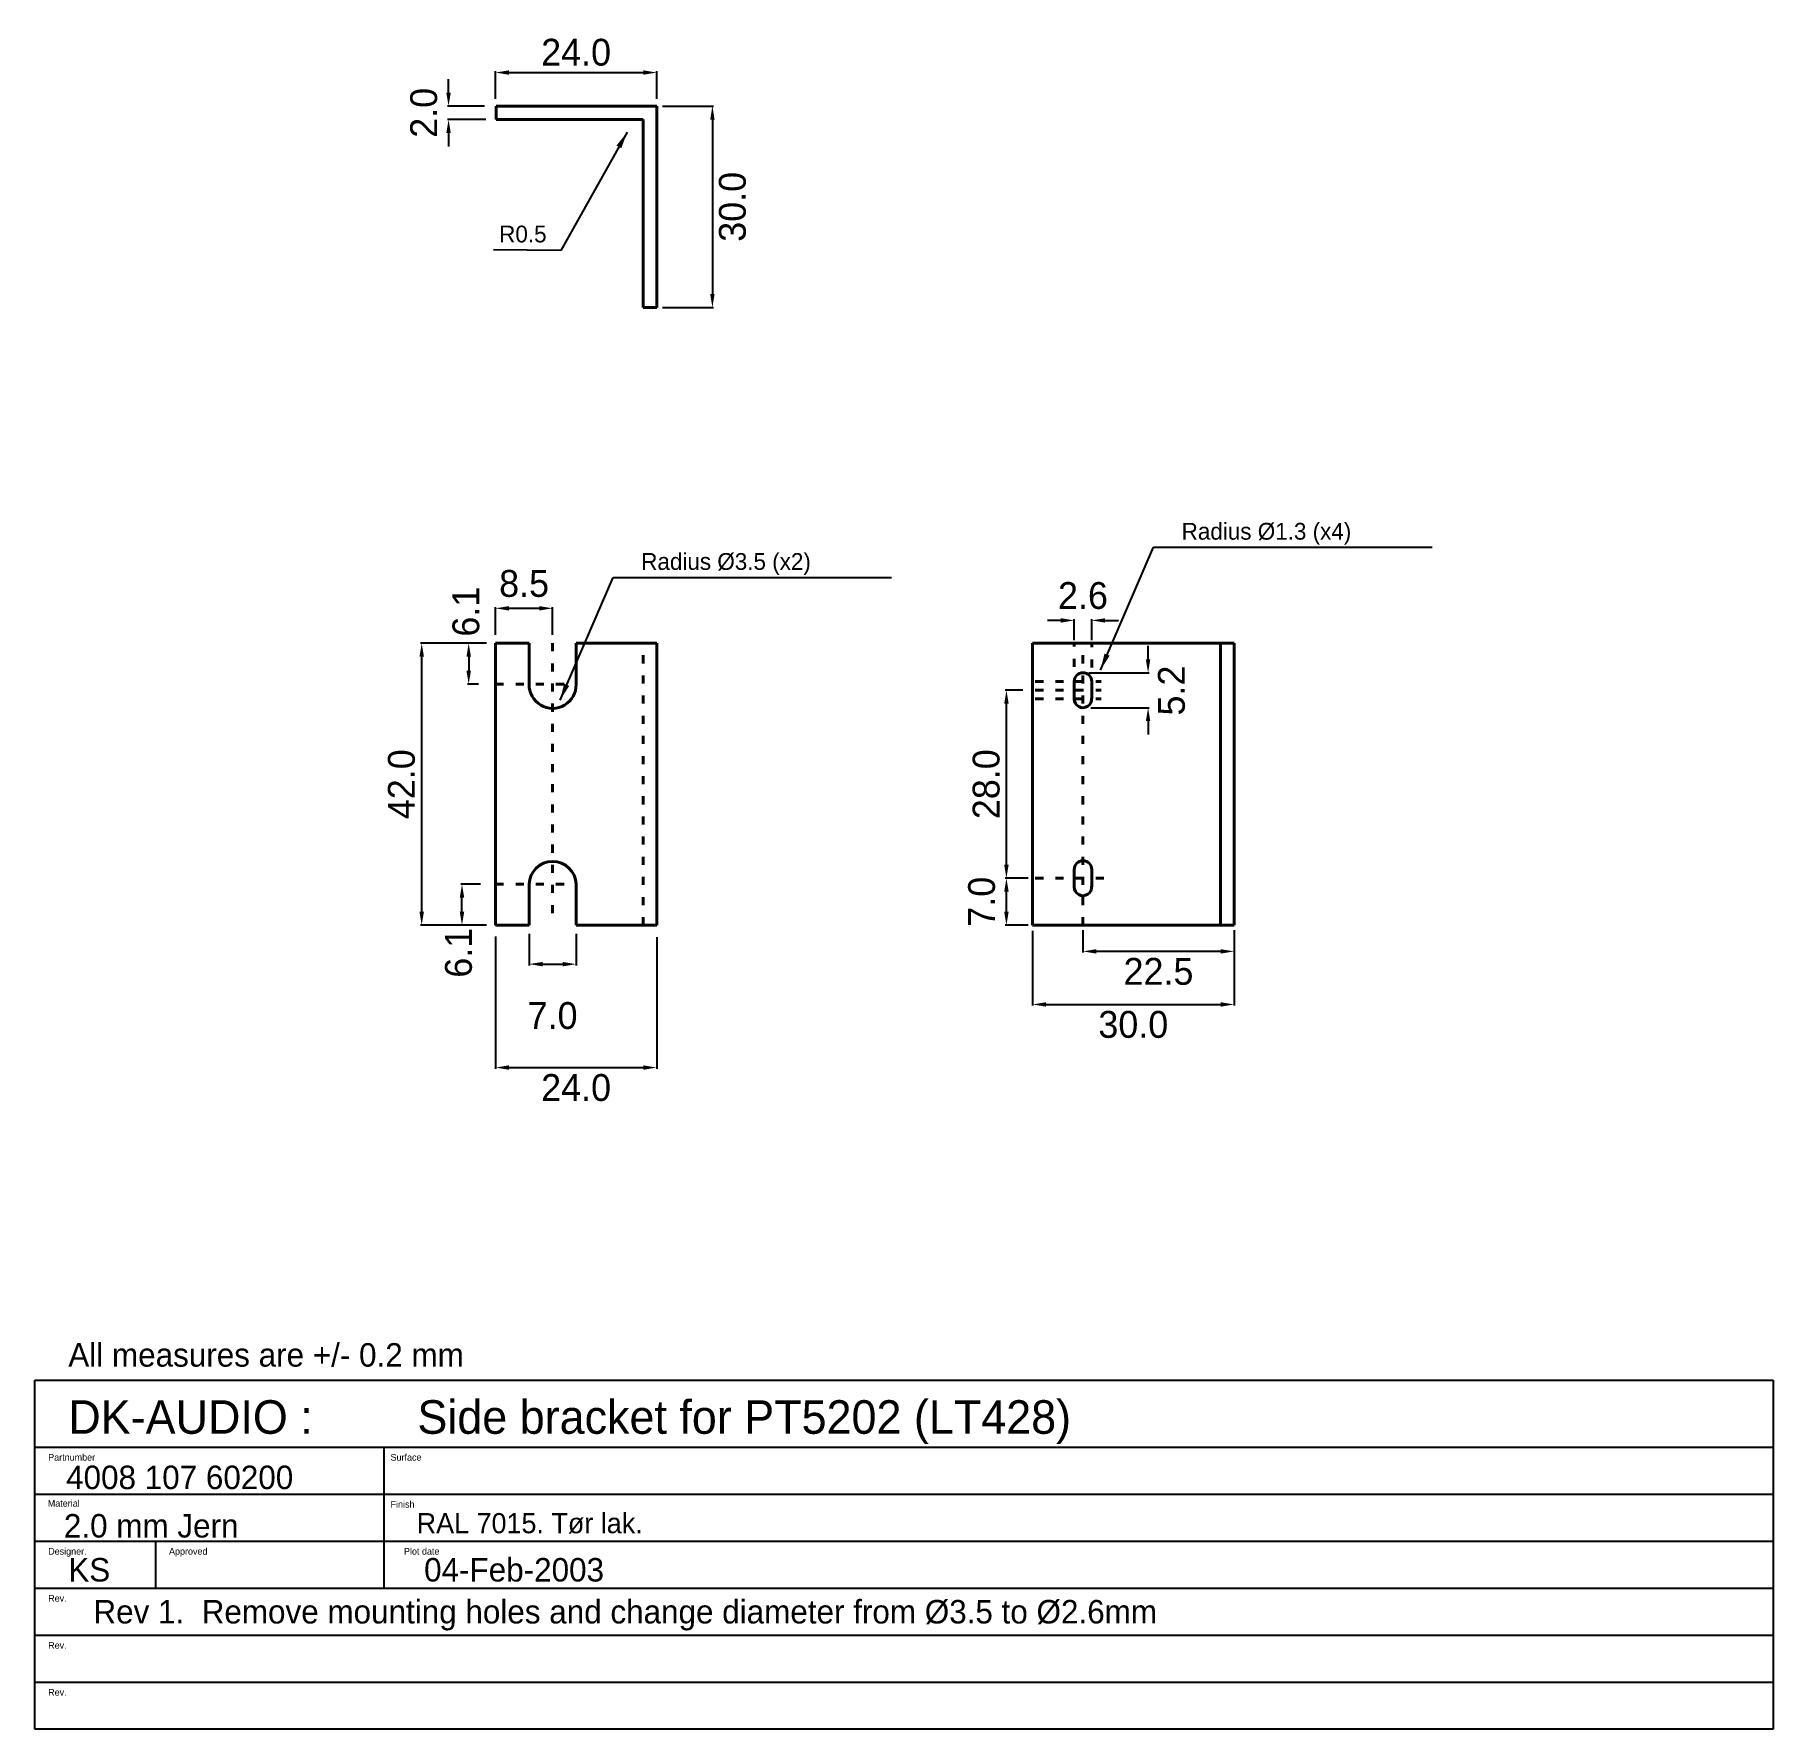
# Model space of a CAD drawing. Header units: millimetres. Extents: x 62 to 321, y -10 to 243.
import ezdxf

# ---------------------------------------------------------------- set-up
doc = ezdxf.new("R2010")
doc.units = ezdxf.units.MM
doc.header["$MEASUREMENT"] = 0
doc.linetypes.add('ACAD_ISO03W100', pattern=[30, 12, -18])
doc.layers.add('kabinet', color=4, linetype='Continuous', lineweight=40)
doc.layers.add('kabinet_dim', color=7, linetype='Continuous')
doc.layers.add('kabinet_head', color=2, linetype='Continuous')
doc.dimstyles.new('DK-audio', dxfattribs={"dimtxt": 4, "dimasz": 2, "dimexe": 0.18, "dimexo": 0.0625, "dimgap": 1, "dimtad": 2, "dimdec": 1, "dimzin": 0, "dimdsep": 46, "dimtxsty": 'Standard', "dimcen": 5, "dimadec": 1, "dimazin": 0, "dimtfac": 1, "dimtdec": 1, "dimtofl": 0, "dimtmove": 2, "dimatfit": 3, "dimfxl": 0, "dimtolj": 1, "dimtzin": 0, "dimarcsym": 0})
doc.dimstyles.new('ISO-25', dxfattribs={"dimtxt": 2.5, "dimasz": 2.5, "dimexe": 1.25, "dimexo": 0.625, "dimtad": 1, "dimtxsty": 'Standard', "dimcen": 2.5, "dimadec": 0, "dimazin": 0, "dimtfac": 1, "dimtmove": 0, "dimatfit": 3, "dimfxl": 0, "dimarcsym": 0})

# ---------------------------------------------------------------- blocks, each defined once
blk = doc.blocks.new('*D22')
at = {"layer": 'DEFPOINTS', "color": 0, "linetype": 'Continuous', "ltscale": 0.1}
for p in [(130.6, 108.4), (154.6, 108.3), (154.6, 88.8)]:
    blk.add_point(p, dxfattribs=at)
at = {"layer": 'kabinet_dim', "color": 0, "linetype": 'Continuous', "lineweight": -2, "ltscale": 0.1}
for p, q in [((130.6, 108.34), (130.6, 88.62)), ((154.6, 108.24), (154.6, 88.62)), ((132.6, 88.8), (152.6, 88.8))]:
    blk.add_line(p, q, dxfattribs=at)
at = {"layer": 'kabinet_dim', "color": 0, "linetype": 'Continuous', "ltscale": 0.1}
for points in [[(132.6, 89.13), (132.6, 88.47), (130.6, 88.8)], [(152.6, 89.13), (152.6, 88.47), (154.6, 88.8)]]:
    blk.add_solid(points, dxfattribs=at)
at = {"layer": 'kabinet_dim', "color": 0, "linetype": 'Continuous', "ltscale": 0.1, "insert": (142.6, 85.8), "char_height": 4, "attachment_point": 5}
blk.add_mtext('\\A1;24.0', dxfattribs=at)
blk = doc.blocks.new('*D23')
at = {"layer": 'DEFPOINTS', "color": 0, "linetype": 'Continuous', "ltscale": 0.1}
for p in [(119.6, 152), (129.3, 152), (129.3, 110)]:
    blk.add_point(p, dxfattribs=at)
at = {"layer": 'kabinet_dim', "color": 0, "linetype": 'Continuous', "lineweight": -2, "ltscale": 0.1}
for p, q in [((129.24, 152), (119.42, 152)), ((119.6, 112), (119.6, 150)), ((129.24, 110), (119.42, 110))]:
    blk.add_line(p, q, dxfattribs=at)
at = {"layer": 'kabinet_dim', "color": 0, "linetype": 'Continuous', "ltscale": 0.1}
for points in [[(119.27, 150), (119.93, 150), (119.6, 152)], [(119.27, 112), (119.93, 112), (119.6, 110)]]:
    blk.add_solid(points, dxfattribs=at)
at = {"layer": 'kabinet_dim', "color": 0, "linetype": 'Continuous', "ltscale": 0.1, "insert": (116.6, 131), "char_height": 4, "attachment_point": 5, "rotation": 90}
blk.add_mtext('\\A1;42.0', dxfattribs=at)
blk = doc.blocks.new('*D24')
at = {"layer": 'DEFPOINTS', "color": 0, "linetype": 'Continuous', "ltscale": 0.1}
for p in [(135.6, 108.8), (142.6, 108.8), (142.6, 104.2)]:
    blk.add_point(p, dxfattribs=at)
at = {"layer": 'kabinet_dim', "color": 0, "linetype": 'Continuous', "lineweight": -2, "ltscale": 0.1}
for p, q in [((135.6, 108.74), (135.6, 104.02)), ((142.6, 108.74), (142.6, 104.02)), ((137.6, 104.2), (140.6, 104.2))]:
    blk.add_line(p, q, dxfattribs=at)
at = {"layer": 'kabinet_dim', "color": 0, "linetype": 'Continuous', "ltscale": 0.1}
for points in [[(137.6, 104.53), (137.6, 103.87), (135.6, 104.2)], [(140.6, 104.53), (140.6, 103.87), (142.6, 104.2)]]:
    blk.add_solid(points, dxfattribs=at)
at = {"layer": 'kabinet_dim', "color": 0, "linetype": 'Continuous', "ltscale": 0.1, "insert": (139.1, 96.52), "char_height": 4, "attachment_point": 5}
blk.add_mtext('\\A1;7.0', dxfattribs=at)
blk = doc.blocks.new('*D25')
at = {"layer": 'DEFPOINTS', "color": 0, "linetype": 'Continuous', "ltscale": 0.1}
for p in [(125.6, 116.1), (128.4, 116.1), (128.4, 110)]:
    blk.add_point(p, dxfattribs=at)
at = {"layer": 'kabinet_dim', "color": 0, "linetype": 'Continuous', "lineweight": -2, "ltscale": 0.1}
for p, q in [((128.34, 116.1), (125.42, 116.1)), ((125.6, 112), (125.6, 114.1)), ((128.34, 110), (125.42, 110))]:
    blk.add_line(p, q, dxfattribs=at)
at = {"layer": 'kabinet_dim', "color": 0, "linetype": 'Continuous', "ltscale": 0.1}
for points in [[(125.27, 114.1), (125.93, 114.1), (125.6, 116.1)], [(125.27, 112), (125.93, 112), (125.6, 110)]]:
    blk.add_solid(points, dxfattribs=at)
at = {"layer": 'kabinet_dim', "color": 0, "linetype": 'Continuous', "ltscale": 0.1, "insert": (125.1, 105.9), "char_height": 4, "attachment_point": 5, "rotation": 90}
blk.add_mtext('\\A1;6.1', dxfattribs=at)
blk = doc.blocks.new('*D26')
at = {"layer": 'DEFPOINTS', "color": 0, "linetype": 'Continuous', "ltscale": 0.1}
for p in [(128.1, 152), (126.6, 145.9), (128.1, 145.9)]:
    blk.add_point(p, dxfattribs=at)
at = {"layer": 'kabinet_dim', "color": 0, "linetype": 'Continuous', "lineweight": -2, "ltscale": 0.1}
for p, q in [((128.04, 152), (126.42, 152)), ((126.6, 150), (126.6, 147.9)), ((128.04, 145.9), (126.42, 145.9))]:
    blk.add_line(p, q, dxfattribs=at)
at = {"layer": 'kabinet_dim', "color": 0, "linetype": 'Continuous', "ltscale": 0.1}
for points in [[(126.27, 150), (126.93, 150), (126.6, 152)], [(126.27, 147.9), (126.93, 147.9), (126.6, 145.9)]]:
    blk.add_solid(points, dxfattribs=at)
at = {"layer": 'kabinet_dim', "color": 0, "linetype": 'Continuous', "ltscale": 0.1, "insert": (126.2, 156.7), "char_height": 4, "attachment_point": 5, "rotation": 90}
blk.add_mtext('\\A1;6.1', dxfattribs=at)
blk = doc.blocks.new('*D27')
at = {"layer": 'DEFPOINTS', "color": 0, "linetype": 'Continuous', "ltscale": 0.1}
for p in [(139.1, 157.2), (130.6, 153.2), (139.1, 153.2)]:
    blk.add_point(p, dxfattribs=at)
at = {"layer": 'kabinet_dim', "color": 0, "linetype": 'Continuous', "lineweight": -2, "ltscale": 0.1}
for p, q in [((130.6, 153.26), (130.6, 157.38)), ((132.6, 157.2), (137.1, 157.2)), ((139.1, 153.26), (139.1, 157.38))]:
    blk.add_line(p, q, dxfattribs=at)
at = {"layer": 'kabinet_dim', "color": 0, "linetype": 'Continuous', "ltscale": 0.1}
for points in [[(132.6, 157.53), (132.6, 156.87), (130.6, 157.2)], [(137.1, 157.53), (137.1, 156.87), (139.1, 157.2)]]:
    blk.add_solid(points, dxfattribs=at)
at = {"layer": 'kabinet_dim', "color": 0, "linetype": 'Continuous', "ltscale": 0.1, "insert": (134.85, 160.88), "char_height": 4, "attachment_point": 5}
blk.add_mtext('\\A1;8.5', dxfattribs=at)
blk = doc.blocks.new('*D28')
at = {"layer": 'DEFPOINTS', "color": 0, "linetype": 'Continuous', "ltscale": 0.1}
for p in [(210.6, 109.2), (240.6, 109.2), (240.6, 98.2)]:
    blk.add_point(p, dxfattribs=at)
at = {"layer": 'kabinet_dim', "color": 0, "linetype": 'Continuous', "lineweight": -2, "ltscale": 0.1}
for p, q in [((210.6, 109.14), (210.6, 98.02)), ((240.6, 109.14), (240.6, 98.02)), ((212.6, 98.2), (238.6, 98.2))]:
    blk.add_line(p, q, dxfattribs=at)
at = {"layer": 'kabinet_dim', "color": 0, "linetype": 'Continuous', "ltscale": 0.1}
for points in [[(212.6, 98.53), (212.6, 97.87), (210.6, 98.2)], [(238.6, 98.53), (238.6, 97.87), (240.6, 98.2)]]:
    blk.add_solid(points, dxfattribs=at)
at = {"layer": 'kabinet_dim', "color": 0, "linetype": 'Continuous', "ltscale": 0.1, "insert": (225.6, 95.2), "char_height": 4, "attachment_point": 5}
blk.add_mtext('\\A1;30.0', dxfattribs=at)
blk = doc.blocks.new('*D30')
at = {"layer": 'DEFPOINTS', "color": 0, "linetype": 'Continuous', "ltscale": 0.1}
for p in [(218.1, 109.3), (240.6, 109.3), (218.1, 106.1)]:
    blk.add_point(p, dxfattribs=at)
at = {"layer": 'kabinet_dim', "color": 0, "linetype": 'Continuous', "lineweight": -2, "ltscale": 0.1}
for p, q in [((218.1, 109.24), (218.1, 105.92)), ((240.6, 109.24), (240.6, 105.92)), ((238.6, 106.1), (220.1, 106.1))]:
    blk.add_line(p, q, dxfattribs=at)
at = {"layer": 'kabinet_dim', "color": 0, "linetype": 'Continuous', "ltscale": 0.1}
for points in [[(220.1, 106.43), (220.1, 105.77), (218.1, 106.1)], [(238.6, 106.43), (238.6, 105.77), (240.6, 106.1)]]:
    blk.add_solid(points, dxfattribs=at)
at = {"layer": 'kabinet_dim', "color": 0, "linetype": 'Continuous', "ltscale": 0.1, "insert": (229.35, 103.1), "char_height": 4, "attachment_point": 5}
blk.add_mtext('\\A1;22.5', dxfattribs=at)
blk = doc.blocks.new('*D32')
at = {"layer": 'DEFPOINTS', "color": 0, "linetype": 'Continuous', "ltscale": 0.1}
for p in [(206.7, 117), (210, 117), (210, 110)]:
    blk.add_point(p, dxfattribs=at)
at = {"layer": 'kabinet_dim', "color": 0, "linetype": 'Continuous', "lineweight": -2, "ltscale": 0.1}
for p, q in [((209.94, 117), (206.52, 117)), ((206.7, 112), (206.7, 115)), ((209.94, 110), (206.52, 110))]:
    blk.add_line(p, q, dxfattribs=at)
at = {"layer": 'kabinet_dim', "color": 0, "linetype": 'Continuous', "ltscale": 0.1}
for points in [[(206.37, 115), (207.03, 115), (206.7, 117)], [(206.37, 112), (207.03, 112), (206.7, 110)]]:
    blk.add_solid(points, dxfattribs=at)
at = {"layer": 'kabinet_dim', "color": 0, "linetype": 'Continuous', "ltscale": 0.1, "insert": (203.02, 113.5), "char_height": 4, "attachment_point": 5, "rotation": 90}
blk.add_mtext('\\A1;7.0', dxfattribs=at)
blk = doc.blocks.new('*D33')
at = {"layer": 'DEFPOINTS', "color": 0, "linetype": 'Continuous', "ltscale": 0.1}
for p in [(206.7, 145), (209.2, 145), (209.2, 117)]:
    blk.add_point(p, dxfattribs=at)
at = {"layer": 'kabinet_dim', "color": 0, "linetype": 'Continuous', "lineweight": -2, "ltscale": 0.1}
for p, q in [((209.14, 145), (206.52, 145)), ((206.7, 119), (206.7, 143)), ((209.14, 117), (206.52, 117))]:
    blk.add_line(p, q, dxfattribs=at)
at = {"layer": 'kabinet_dim', "color": 0, "linetype": 'Continuous', "ltscale": 0.1}
for points in [[(206.37, 143), (207.03, 143), (206.7, 145)], [(206.37, 119), (207.03, 119), (206.7, 117)]]:
    blk.add_solid(points, dxfattribs=at)
at = {"layer": 'kabinet_dim', "color": 0, "linetype": 'Continuous', "ltscale": 0.1, "insert": (203.7, 131), "char_height": 4, "attachment_point": 5, "rotation": 90}
blk.add_mtext('\\A1;28.0', dxfattribs=at)
blk = doc.blocks.new('*D35')
at = {"layer": 'DEFPOINTS', "color": 0, "linetype": 'Continuous', "ltscale": 0.1}
for p in [(154.6, 237), (130.6, 233), (154.6, 233)]:
    blk.add_point(p, dxfattribs=at)
at = {"layer": 'kabinet_dim', "color": 0, "linetype": 'Continuous', "lineweight": -2, "ltscale": 0.1}
for p, q in [((130.6, 233.06), (130.6, 237.18)), ((132.6, 237), (152.6, 237)), ((154.6, 233.06), (154.6, 237.18))]:
    blk.add_line(p, q, dxfattribs=at)
at = {"layer": 'kabinet_dim', "color": 0, "linetype": 'Continuous', "ltscale": 0.1}
for points in [[(132.6, 237.33), (132.6, 236.67), (130.6, 237)], [(152.6, 237.33), (152.6, 236.67), (154.6, 237)]]:
    blk.add_solid(points, dxfattribs=at)
at = {"layer": 'kabinet_dim', "color": 0, "linetype": 'Continuous', "ltscale": 0.1, "insert": (142.6, 240), "char_height": 4, "attachment_point": 5}
blk.add_mtext('\\A1;24.0', dxfattribs=at)
blk = doc.blocks.new('*D36')
at = {"layer": 'DEFPOINTS', "color": 0, "linetype": 'Continuous', "ltscale": 0.1}
for p in [(155.4, 232), (155.4, 202), (162.9, 202)]:
    blk.add_point(p, dxfattribs=at)
at = {"layer": 'kabinet_dim', "color": 0, "linetype": 'Continuous', "lineweight": -2, "ltscale": 0.1}
for p, q in [((155.46, 232), (163.08, 232)), ((162.9, 230), (162.9, 204)), ((155.46, 202), (163.08, 202))]:
    blk.add_line(p, q, dxfattribs=at)
at = {"layer": 'kabinet_dim', "color": 0, "linetype": 'Continuous', "ltscale": 0.1}
for points in [[(162.57, 230), (163.23, 230), (162.9, 232)], [(162.57, 204), (163.23, 204), (162.9, 202)]]:
    blk.add_solid(points, dxfattribs=at)
at = {"layer": 'kabinet_dim', "color": 0, "linetype": 'Continuous', "ltscale": 0.1, "insert": (165.9, 217), "char_height": 4, "attachment_point": 5, "rotation": 90}
blk.add_mtext('\\A1;30.0', dxfattribs=at)
blk = doc.blocks.new('*D37')
at = {"layer": 'DEFPOINTS', "color": 0, "linetype": 'Continuous', "ltscale": 0.1}
for p in [(129, 232), (123.6, 230), (129.2, 230)]:
    blk.add_point(p, dxfattribs=at)
at = {"layer": 'kabinet_dim', "color": 0, "linetype": 'Continuous', "lineweight": -2, "ltscale": 0.1}
for p, q in [((123.6, 234), (123.6, 236)), ((128.94, 232), (123.42, 232)), ((129.14, 230), (123.42, 230)), ((123.6, 228), (123.6, 226))]:
    blk.add_line(p, q, dxfattribs=at)
at = {"layer": 'kabinet_dim', "color": 0, "linetype": 'Continuous', "ltscale": 0.1}
for points in [[(123.27, 234), (123.93, 234), (123.6, 232)], [(123.27, 228), (123.93, 228), (123.6, 230)]]:
    blk.add_solid(points, dxfattribs=at)
at = {"layer": 'kabinet_dim', "color": 0, "linetype": 'Continuous', "ltscale": 0.1, "insert": (119.92, 231), "char_height": 4, "attachment_point": 5, "rotation": 90}
blk.add_mtext('\\A1;2.0', dxfattribs=at)
blk = doc.blocks.new('*D38')
at = {"layer": 'DEFPOINTS', "color": 0, "linetype": 'Continuous', "ltscale": 0.1}
for p in [(219.4, 155.4), (216.8, 152.4), (219.4, 152.4)]:
    blk.add_point(p, dxfattribs=at)
at = {"layer": 'kabinet_dim', "color": 0, "linetype": 'Continuous', "lineweight": -2, "ltscale": 0.1}
for p, q in [((214.8, 155.4), (212.8, 155.4)), ((216.8, 152.46), (216.8, 155.58)), ((219.4, 152.46), (219.4, 155.58)), ((221.4, 155.4), (223.4, 155.4))]:
    blk.add_line(p, q, dxfattribs=at)
at = {"layer": 'kabinet_dim', "color": 0, "linetype": 'Continuous', "ltscale": 0.1}
for points in [[(214.8, 155.73), (214.8, 155.07), (216.8, 155.4)], [(221.4, 155.73), (221.4, 155.07), (219.4, 155.4)]]:
    blk.add_solid(points, dxfattribs=at)
at = {"layer": 'kabinet_dim', "color": 0, "linetype": 'Continuous', "ltscale": 0.1, "insert": (218.1, 159.08), "char_height": 4, "attachment_point": 5}
blk.add_mtext('\\A1;2.6', dxfattribs=at)
blk = doc.blocks.new('*D39')
at = {"layer": 'DEFPOINTS', "color": 0, "linetype": 'Continuous', "ltscale": 0.1}
for p in [(218.9, 147.6), (219.2, 142.4), (227.8, 142.4)]:
    blk.add_point(p, dxfattribs=at)
at = {"layer": 'kabinet_dim', "color": 0, "linetype": 'Continuous', "lineweight": -2, "ltscale": 0.1}
for p, q in [((227.8, 149.6), (227.8, 151.6)), ((218.96, 147.6), (227.98, 147.6)), ((219.26, 142.4), (227.98, 142.4)), ((227.8, 140.4), (227.8, 138.4))]:
    blk.add_line(p, q, dxfattribs=at)
at = {"layer": 'kabinet_dim', "color": 0, "linetype": 'Continuous', "ltscale": 0.1}
for points in [[(227.47, 149.6), (228.13, 149.6), (227.8, 147.6)], [(227.47, 140.4), (228.13, 140.4), (227.8, 142.4)]]:
    blk.add_solid(points, dxfattribs=at)
at = {"layer": 'kabinet_dim', "color": 0, "linetype": 'Continuous', "ltscale": 0.1, "insert": (231.3, 144.95), "char_height": 4, "attachment_point": 5, "rotation": 90}
blk.add_mtext('\\A1;5.2', dxfattribs=at)

msp = doc.modelspace()

# ---------------------------------------------------------------- linework, layer by layer
at = {"layer": 'kabinet', "linetype": 'Continuous', "ltscale": 0.1}
for p, q in [((130.7, 232), (154.6, 232)), ((130.7, 232), (130.7, 230)), ((154.6, 232), (154.6, 202)), ((130.7, 230), (152.6, 230)), ((152.6, 230), (152.6, 202)), ((152.6, 202), (154.6, 202)), ((130.6, 152), (135.6, 152)), ((130.6, 152), (130.6, 110)), ((135.6, 152), (135.6, 145.9)), ((142.6, 152), (142.6, 145.9)), ((142.6, 152), (154.6, 152)), ((154.6, 110), (154.6, 152)), ((210.6, 110), (210.6, 152)), ((210.6, 152), (240.6, 152)), ((238.6, 110), (238.6, 152)), ((240.6, 110), (240.6, 152)), ((216.8, 146.3), (216.8, 143.7)), ((219.4, 143.7), (219.4, 146.3)), ((216.8, 118.3), (216.8, 115.7)), ((219.4, 115.7), (219.4, 118.3)), ((135.6, 116.1), (135.6, 110)), ((142.6, 116.1), (142.6, 110)), ((130.6, 110), (135.6, 110)), ((142.6, 110), (154.6, 110)), ((210.6, 110), (240.6, 110))]:
    msp.add_line(p, q, dxfattribs=at)
at = {"layer": 'kabinet', "linetype": 'ACAD_ISO03W100', "ltscale": 0.1}
for p, q in [((139.1, 152), (139.1, 110)), ((152.6, 110), (152.6, 152)), ((216.8, 148.5), (216.8, 152)), ((218.1, 110), (218.1, 152)), ((219.4, 148.4), (219.4, 152)), ((130.6, 145.9), (141.3, 145.9)), ((211, 146.3), (220.8, 146.3)), ((211, 145), (220.8, 145)), ((211, 143.7), (220.8, 143.7)), ((211, 117), (221.2, 117)), ((130.6, 116.1), (141.8, 116.1))]:
    msp.add_line(p, q, dxfattribs=at)
at = {"layer": 'kabinet', "linetype": 'Continuous', "ltscale": 0.1}
for centre, radius, start, end in [((139.1, 145.8), 3.5, 178.375, 1.6257), ((218.1, 146.3), 1.3, 0, 180), ((218.1, 143.7), 1.3, 180, 4.3987), ((139.1, 116), 3.5, 1.6759, 178.3234), ((218.1, 118.3), 1.3, 0, 180), ((218.1, 115.7), 1.3, 180, 4.3987)]:
    msp.add_arc(centre, radius, start, end, dxfattribs=at)
at = {"layer": 'kabinet_head'}
for p, q in [((61.96, -9.75), (61.96, 42.25)), ((61.96, 42.25), (320.92, 42.25)), ((320.92, 42.25), (320.92, -9.75)), ((320.92, -9.75), (61.96, -9.75))]:
    msp.add_line(p, q, dxfattribs=at)
at = {"layer": 'kabinet_head', "color": 2}
for p, q in [((61.96, 32.25), (320.92, 32.25)), ((113.96, 32.25), (113.96, 25.25)), ((61.96, 25.25), (320.92, 25.25)), ((113.96, 25.25), (113.96, 18.25)), ((61.96, 18.25), (320.92, 18.25)), ((79.96, 18.25), (79.96, 11.25)), ((113.96, 18.25), (113.96, 11.25)), ((61.96, 11.25), (320.92, 11.25)), ((61.96, 4.25), (320.92, 4.25)), ((61.96, -2.75), (320.92, -2.75))]:
    msp.add_line(p, q, dxfattribs=at)

# ---------------------------------------------------------------- texts
at = {"layer": 'kabinet_dim', "char_height": 2.5}
for s, insert, attachment_point in [('R0.5', (138.2, 212.93), 6), ('Radius Ø1.3 (x4)', (232.8, 168.3), 4), ('Radius Ø3.5 (x2)', (152.3, 163.8), 4)]:
    msp.add_mtext(s, dxfattribs=dict(at, insert=insert, attachment_point=attachment_point))
at = {"layer": 'kabinet_head', "color": 2}
for s, p in [('All measures are +/- 0.2 mm', (66.96, 44.25)), ('4008 107 60200', (66.63, 26.01)), ('2.0 mm Jern', (66.3, 18.8)), ('KS', (66.96, 12.25)), ('04-Feb-2003', (119.96, 12.25)), ('Rev 1.  Remove mounting holes and change diameter from Ø3.5 to Ø2.6mm', (70.7, 6))]:
    msp.add_text(s, height=3.5, dxfattribs=at).set_placement(p)
at = {"layer": 'kabinet_head'}
for s, height, p in [('DK-AUDIO :', 5, (66.96, 34.25)), ('Side bracket for PT5202 (LT428)', 5, (118.96, 34.25)), ('RAL 7015. Tør lak.', 3, (118.85, 19.44))]:
    msp.add_text(s, height=height, dxfattribs=at).set_placement(p)
at = {"layer": 'kabinet_head', "color": 7}
for s, p in [('Partnumber', (63.96, 30.25)), ('Surface', (114.96, 30.25)), ('Material', (63.9, 23.4)), ('Finish', (114.96, 23.25)), ('Designer.', (63.96, 16.25)), ('Approved', (81.96, 16.25)), ('Plot date', (116.96, 16.25)), ('Rev.', (63.96, 9.25)), ('Rev.', (63.96, 2.25)), ('Rev.', (63.96, -4.75))]:
    msp.add_text(s, height=1, dxfattribs=at).set_placement(p)

# ---------------------------------------------------------------- dimensions: what is measured, and where the dimension line sits
at = {"layer": 'kabinet_dim', "linetype": 'Continuous', "ltscale": 0.1}
for base, p1, p2, picture, middle in [((154.6, 237), (130.6, 233), (154.6, 233), '*D35', (142.6, 240)), ((139.1, 157.2), (130.6, 153.2), (139.1, 153.2), '*D27', (134.85, 160.88)), ((219.4, 155.4), (216.8, 152.4), (219.4, 152.4), '*D38', (218.1, 159.08)), ((142.6, 104.2), (135.6, 108.8), (142.6, 108.8), '*D24', (139.1, 96.52)), ((240.6, 98.2), (210.6, 109.2), (240.6, 109.2), '*D28', (225.6, 95.2)), ((218.1, 106.1), (240.6, 109.3), (218.1, 109.3), '*D30', (229.35, 103.1)), ((154.6, 88.8), (130.6, 108.4), (154.6, 108.3), '*D22', (142.6, 85.8))]:
    dim = msp.add_linear_dim(base=base, p1=p1, p2=p2, dimstyle='DK-audio', dxfattribs=at)
    dim.commit()
    dim.dimension.update_dxf_attribs({"geometry": picture, "text_midpoint": middle})
for base, p1, p2, picture, middle in [((123.6, 230), (129, 232), (129.2, 230), '*D37', (119.92, 231)), ((162.9, 202), (155.4, 232), (155.4, 202), '*D36', (165.9, 217)), ((119.6, 152), (129.3, 110), (129.3, 152), '*D23', (116.6, 131)), ((206.7, 145), (209.2, 117), (209.2, 145), '*D33', (203.7, 131)), ((206.7, 117), (210, 110), (210, 117), '*D32', (203.02, 113.5))]:
    dim = msp.add_linear_dim(base=base, p1=p1, p2=p2, angle=90, dimstyle='DK-audio', dxfattribs=at)
    dim.commit()
    dim.dimension.update_dxf_attribs({"geometry": picture, "text_midpoint": middle})
for base, p1, p2, picture, middle in [((126.6, 145.9), (128.1, 152), (128.1, 145.9), '*D26', (126.2, 156.7)), ((227.8, 142.4), (218.9, 147.6), (219.2, 142.4), '*D39', (231.3, 144.95)), ((125.6, 116.1), (128.4, 110), (128.4, 116.1), '*D25', (125.1, 105.9))]:
    dim = msp.add_linear_dim(base=base, p1=p1, p2=p2, angle=90, dimstyle='DK-audio', dxfattribs=at)
    dim.commit()
    dim.dimension.update_dxf_attribs({"geometry": picture, "text_midpoint": middle, "dimtype": 160})

# ---------------------------------------------------------------- leaders
at = {"layer": 'kabinet_dim', "annotation_type": 0, "has_hookline": 1}
for points, hookline_direction, text_width in [([(150.2, 228.1), (140.3, 210.5), (130.3, 210.6)], 1, 7.08), ([(220.7, 148), (228.6, 166.3), (270.1, 166.3)], 0, 33.33), ([(140.2, 143.5), (148.1, 161.8), (189.6, 161.8)], 0, 34.17)]:
    msp.add_leader(points, dimstyle='ISO-25', override={"dimgap": 0.625, "dimtad": 0}, dxfattribs=dict(at, hookline_direction=hookline_direction, text_width=text_width))

doc.saveas('drawing.dxf')
